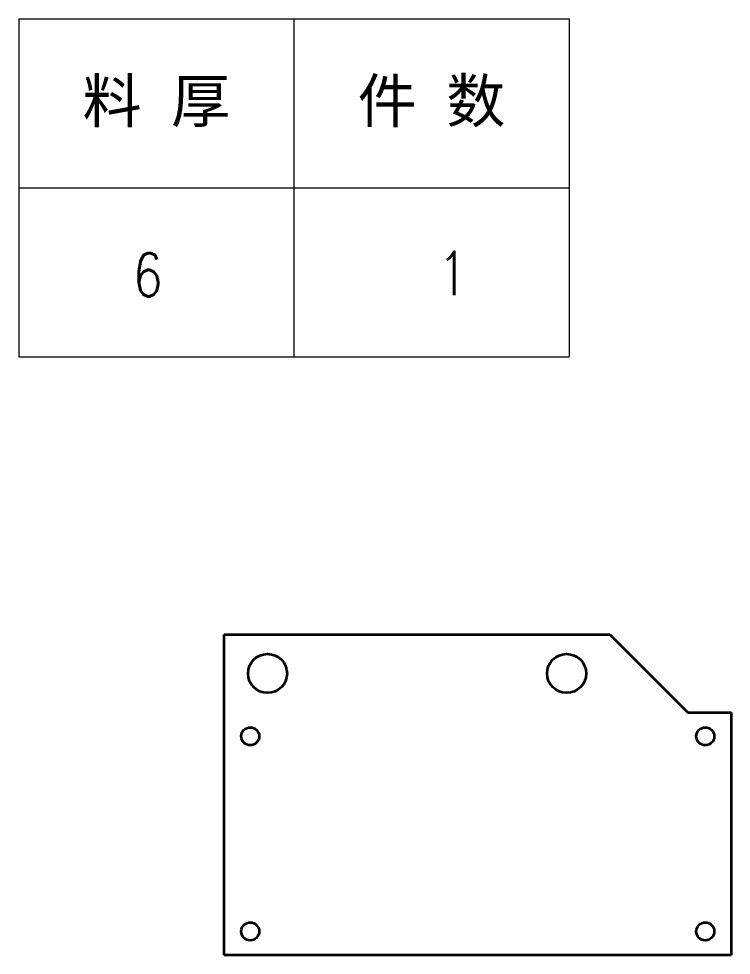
# Model space of a CAD drawing. Header units: millimetres. Extents: x 1333 to 162816, y -59063 to -5704.
# Drawn here: x 95529.9 to 95694.3, y -37836.9 to -37620.9 of the extents above; entities that cross this region are included whole.
import ezdxf
from ezdxf.enums import TextEntityAlignment as Align

# ---------------------------------------------------------------- set-up
doc = ezdxf.new("R2010")
doc.units = ezdxf.units.MM
doc.header["$LTSCALE"] = 0.5
doc.layers.add('标注线', color=3, linetype='Continuous', lineweight=18)
doc.layers.add('粗实线', color=7, linetype='Continuous', lineweight=35)
doc.styles.add('DIM', font='romans.shx', dxfattribs={"width": 0.8, "bigfont": 'bigfont.shx'})
doc.styles.get("Standard").update_dxf_attribs({"font": 'simplex.shx'})

# ---------------------------------------------------------------- blocks, each defined once
blk = doc.blocks.new('*T1019')
at = {"color": 0, "linetype": 'ByBlock', "lineweight": -2, "transparency": 16777216}
for p, q in [((0, 0), (127, 0)), ((0, 0), (0, -78)), ((63.5, 0), (63.5, -78)), ((127, 0), (127, -78)), ((0, -39), (127, -39)), ((0, -78), (127, -78))]:
    blk.add_line(p, q, dxfattribs=at)
at = {"color": 0, "transparency": 16777216, "char_height": 10, "width": 60.5, "attachment_point": 5}
for s, insert in [('{\\fSimSun|b0|i0|c134|p2;料 厚}', (31.75, -19.5)), ('{\\fSimSun|b0|i0|c134|p2;件 数}', (95.25, -19.5))]:
    blk.add_mtext(s, dxfattribs=dict(at, insert=insert))
blk = doc.blocks.new('拆图参数')
blk.add_blockref('*T1019', (-63.5, 78))
at = {"style": 'DIM', "width": 0.8}
blk.add_attdef('6', text='', height=10, dxfattribs=at).set_placement((-37.13, 18.91), align=Align.MIDDLE_LEFT)
blk.add_attdef('1', text='', height=10, dxfattribs=at).set_placement((36.65, 19.27), align=Align.MIDDLE_CENTER)

msp = doc.modelspace()

# ---------------------------------------------------------------- linework, layer by layer
at = {"layer": '粗实线'}
for p, q in [((95577.273, -37762.938), (95666.273, -37762.938)), ((95577.273, -37836.938), (95577.273, -37762.938)), ((95666.273, -37762.938), (95684.273, -37780.938)), ((95694.273, -37780.938), (95694.273, -37836.938)), ((95694.273, -37836.938), (95577.273, -37836.938))]:
    msp.add_line(p, q, dxfattribs=at)
at = {"layer": '粗实线', "ltscale": 0.25}
msp.add_line((95684.273, -37780.938), (95694.273, -37780.938), dxfattribs=at)
at = {"layer": '粗实线'}
for centre, radius in [((95587.273, -37771.938), 4.5), ((95656.273, -37771.938), 4.5), ((95583.273, -37786.438), 2.067), ((95688.273, -37786.438), 2.067), ((95583.273, -37831.438), 2.067), ((95688.273, -37831.438), 2.067)]:
    msp.add_circle(centre, radius, dxfattribs=at)

# ---------------------------------------------------------------- block references
at = {"layer": '标注线'}
msp.add_blockref('拆图参数', (95593.355, -37698.923), dxfattribs=at).add_auto_attribs({'1': '1', '6': '6'})

doc.saveas('drawing.dxf')
